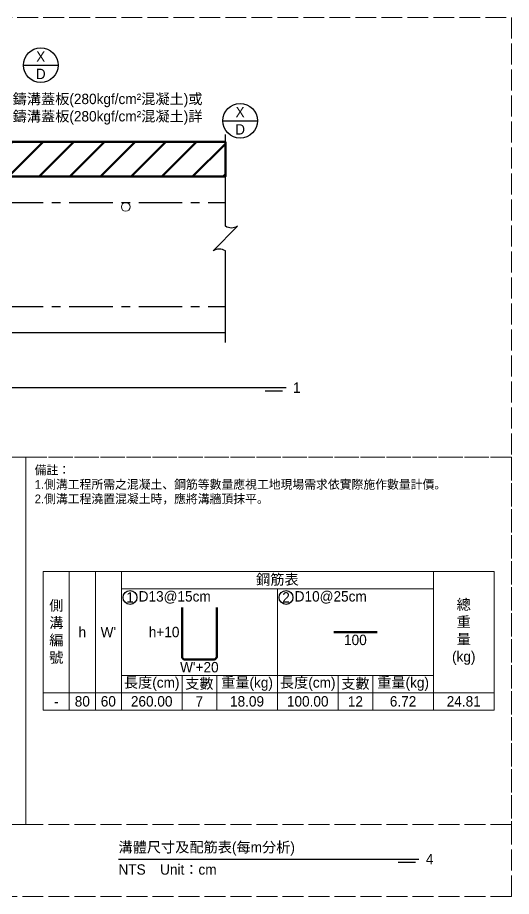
# Model space of a CAD drawing. Extents: x -8520 to 1950, y -2159 to 466.
# Drawn here: x -285 to 0, y -507 to 0 of the extents above; entities that cross this region are included whole.
import ezdxf
from ezdxf import colors
from ezdxf.entities.mleader import LeaderData, LeaderLine
from ezdxf.math import Vec2, Vec3

# ---------------------------------------------------------------- set-up
doc = ezdxf.new("R2010")
doc.units = 0
doc.header["$MEASUREMENT"] = 0
doc.linetypes.add('ACAD_ISO02W100', pattern=[15, 12, -3])
doc.linetypes.add('CENTERX2', pattern=[4, 2.5, -0.5, 0.5, -0.5])
for name, color, linetype, lineweight in [('一、1.基本-圖框', 7, 'Continuous', 20), ('一、3.基本-變更', 1, 'Continuous', 50), ('二、1.繪圖-既有設施', 8, 'Continuous', 20), ('二、2.繪圖-施作項目', 181, 'Continuous', 30), ('二、5.繪圖-鋼筋', 60, 'Continuous', 50)]:
    doc.layers.add(name, color=color, linetype=linetype, lineweight=lineweight)
doc.layers.add('一、4.基本-隱藏', color=9, linetype='ACAD_ISO02W100', lineweight=20, plot=False)
doc.layers.add('三、1.文字-說明文字', color=2, linetype='Continuous')
doc.layers.add('三、3.文字-註解文字', color=2, linetype='Continuous')
doc.styles.add('次圖名(詳圖)', font='MS PGothic.ttf', dxfattribs={"height": 6})
doc.styles.add('註解文字(詳圖)', font='MS PGothic.ttf', dxfattribs={"height": 5})

msp = doc.modelspace()

# ---------------------------------------------------------------- hatches: boundary and pattern name
at = {"layer": '一、3.基本-變更'}
h = msp.add_hatch(dxfattribs=at)
h.set_pattern_fill('ANSI31', color=256, scale=100)
h.set_pattern_definition([(45, (-2186.861, 2307.127), (-8.838835, 8.838835), [])])
h.paths.add_polyline_path([(-615, -71.75), (-615, -91.75), (-165, -91.75), (-165, -71.75)])

# ---------------------------------------------------------------- linework, layer by layer
at = {"layer": '一、1.基本-圖框'}
for points in [[(-270, -389.5), (-255, -389.5), (-255, -319.5), (-270, -319.5)], [(-255, -389.5), (-240, -389.5), (-240, -319.5), (-255, -319.5)], [(-240, -389.5), (-225, -389.5), (-225, -319.5), (-240, -319.5)], [(-225, -329.5), (-45, -329.5), (-45, -319.5), (-225, -319.5)], [(-10, -389.5), (-45, -389.5), (-45, -319.5), (-10, -319.5)], [(-225, -329.5), (-135, -329.5), (-135, -379.5), (-225, -379.5)], [(-135, -329.5), (-45, -329.5), (-45, -379.5), (-135, -379.5)], [(-225, -379.5), (-190, -379.5), (-190, -389.5), (-225, -389.5)], [(-190, -379.5), (-170, -379.5), (-170, -389.5), (-190, -389.5)], [(-170, -379.5), (-135, -379.5), (-135, -389.5), (-170, -389.5)], [(-135, -379.5), (-100, -379.5), (-100, -389.5), (-135, -389.5)], [(-100, -379.5), (-80, -379.5), (-80, -389.5), (-100, -389.5)], [(-80, -379.5), (-45, -379.5), (-45, -389.5), (-80, -389.5)], [(-270, -389.5), (-255, -389.5), (-255, -399.5), (-270, -399.5)], [(-255, -389.5), (-240, -389.5), (-240, -399.5), (-255, -399.5)], [(-240, -389.5), (-225, -389.5), (-225, -399.5), (-240, -399.5)], [(-225, -389.5), (-190, -389.5), (-190, -399.5), (-225, -399.5)], [(-190, -389.5), (-170, -389.5), (-170, -399.5), (-190, -399.5)], [(-170, -389.5), (-135, -389.5), (-135, -399.5), (-170, -399.5)], [(-135, -389.5), (-100, -389.5), (-100, -399.5), (-135, -399.5)], [(-100, -389.5), (-80, -389.5), (-80, -399.5), (-100, -399.5)], [(-80, -389.5), (-45, -389.5), (-45, -399.5), (-80, -399.5)], [(-45, -389.5), (-10, -389.5), (-10, -399.5), (-45, -399.5)]]:
    msp.add_lwpolyline(points, close=True, dxfattribs=at)
at = {"layer": '一、3.基本-變更'}
msp.add_lwpolyline([(-165, -71.75), (-615, -71.75), (-615, -91.75), (-165, -91.75)], close=True, dxfattribs=at)
at = {"layer": '一、4.基本-隱藏'}
for points in [[(-780, 0), (0, 0), (0, -253.5), (-780, -253.5)], [(-780, 0), (0, 0), (0, -507), (-780, -507)], [(-780, 0), (0, 0), (0, -507), (-780, -507)], [(-530, -253.5), (-280, -253.5), (-280, -465.5), (-530, -465.5)], [(-280, -253.5), (0, -253.5), (0, -465.5), (-280, -465.5)]]:
    msp.add_lwpolyline(points, close=True, dxfattribs=at)
at = {"layer": '三、3.文字-註解文字'}
for points in [[(-281.5, -27.5), (-261.5, -27.5)], [(-166.5, -59.5), (-146.5, -59.5)], [(-650, -213.5), (-130, -213.5)], [(-132, -215.5), (-142, -215.5)], [(-226.66, -485.5), (-53.34, -485.5)], [(-55.34, -487.5), (-65.34, -487.5)]]:
    msp.add_lwpolyline(points, dxfattribs=at)
msp.add_lwpolyline([(-165, -187.5), (-165, -134.571, 0.2828427), (-172.071, -134.571), (-157.929, -120.429, -0.2828427), (-165, -120.429), (-165, -67.5)], format="xyb", dxfattribs=at)
for centre, radius in [((-271.5, -27.5), 10), ((-156.5, -59.5), 10), ((-220, -334.5), 4), ((-130, -334.5), 4)]:
    msp.add_circle(centre, radius, dxfattribs=at)
at = {"layer": '二、1.繪圖-既有設施'}
msp.add_circle((-222.5, -109.25), 2.5, dxfattribs=at)
at = {"layer": '二、2.繪圖-施作項目'}
for points in [[(-615, -91.75), (-165, -91.75)], [(-615, -181.75), (-165, -181.75)]]:
    msp.add_lwpolyline(points, dxfattribs=at)
at = {"layer": '二、2.繪圖-施作項目', "linetype": 'CENTERX2', "ltscale": 10}
for points in [[(-615, -106.75), (-165, -106.75)], [(-615, -166.75), (-165, -166.75)]]:
    msp.add_lwpolyline(points, dxfattribs=at)
at = {"layer": '二、5.繪圖-鋼筋'}
msp.add_lwpolyline([(-190, -340.25), (-190, -368.75, 0.4142136), (-188.5, -370.25), (-171.5, -370.25, 0.4142136), (-170, -368.75), (-170, -340.25)], format="xyb", dxfattribs=at)
msp.add_lwpolyline([(-102.5, -354.5), (-77.5, -354.5)], dxfattribs=at)

# ---------------------------------------------------------------- texts
at = {"layer": '一、1.基本-圖框', "char_height": 6, "attachment_point": 5, "style": '註解文字(詳圖)'}
for s, width, insert in [('{\\fMS PGothic|b0|i0|c128|p34;鋼筋表}', 94.24964, (-135, -324.5)), ('側溝編號', 12.98354, (-262.5, -354.5)), ('{\\fMS PGothic|b0|i0|c128|p34;總重量(kg)}', 6, (-27.5, -354.5)), ('{\\fMS PGothic|b0|i0|c128|p34;h}', 12.98354, (-247.5, -354.5)), ("W'", 22.32258, (-232.5, -354.5)), ('{\\fMS PGothic|b0|i0|c128|p34;長度(cm)}', 35.02324, (-207.5, -384.5)), ('{\\fMS PGothic|b0|i0|c128|p34;重量(kg)}', 30.27214, (-152.5, -384.5)), ('{\\fMS PGothic|b0|i0|c128|p34;長度(cm)}', 35.02324, (-117.5, -384.5)), ('{\\fMS PGothic|b0|i0|c128|p34;重量(kg)}', 30.27214, (-62.5, -384.5)), ('{\\fMS PGothic|b0|i0|c128|p34;支數}', 19.27354, (-180, -384.5)), ('{\\fMS PGothic|b0|i0|c128|p34;支數}', 19.27354, (-90, -384.5))]:
    msp.add_mtext_dynamic_manual_height_columns(s, width=width, gutter_width=30, heights=[0], dxfattribs=dict(at, insert=insert))
at = {"layer": '三、1.文字-說明文字', "style": '註解文字(詳圖)'}
for s, width, insert, char_height, attachment_point in [('{\\fMS PGothic|b0|i0|c128|p34;X}', 4.41909, (-271.5, -22.5), 6, 5), ('{\\fMS PGothic|b0|i0|c128|p34;D}', 12.5857, (-271.5, -32.5), 6, 5), ('{\\fMS PGothic|b0|i0|c128|p34;X}', 4.41909, (-156.5, -54.5), 6, 5), ('{\\fMS PGothic|b0|i0|c128|p34;D}', 12.5857, (-156.5, -64.5), 6, 5), ('{\\fMS PGothic|b0|i0|c128|p34;備註：\\P1.側溝工程所需之混凝土、鋼筋等數量應視工地現場需求依實際施作數量計價。\\P2.側溝工程澆置混凝土時，應將溝牆頂抹平。}', 249.57878, (-275, -258.5), 5, 1)]:
    msp.add_mtext_dynamic_manual_height_columns(s, width=width, gutter_width=30, heights=[0], dxfattribs=dict(at, insert=insert, char_height=char_height, attachment_point=attachment_point))
at = {"layer": '三、3.文字-註解文字', "char_height": 6}
for s, width, gutter_width, insert, attachment_point, style in [('1', 3, 15, (-126, -213.5), 4, '次圖名(詳圖)'), ('1', 8.38231, 30, (-220, -334.5), 5, '註解文字(詳圖)'), ('D13@15cm', 6.06582, 30, (-215, -334.5), 4, '註解文字(詳圖)'), ('2', 8.38231, 30, (-130, -334.5), 5, '註解文字(詳圖)'), ('{\\fMS PGothic|b0|i0|c128|p34;D1}0{\\fMS PGothic|b0|i0|c128|p34;@}25{\\fMS PGothic|b0|i0|c128|p34;cm}', 6.06582, 30, (-125, -334.5), 4, '註解文字(詳圖)'), ('-', 9.06048, 30, (-262.5, -394.5), 5, '註解文字(詳圖)'), ('80', 9.06048, 30, (-247.5, -394.5), 5, '註解文字(詳圖)'), ('6{\\fMS PGothic|b0|i0|c128|p34;0}', 9.06048, 30, (-232.5, -394.5), 5, '註解文字(詳圖)'), ('260.00', 9.06048, 30, (-207.5, -394.5), 5, '註解文字(詳圖)'), ('7', 9.06048, 30, (-180, -394.5), 5, '註解文字(詳圖)'), ('18.09', 9.06048, 30, (-152.5, -394.5), 5, '註解文字(詳圖)'), ('{\\fMS PGothic|b0|i0|c128|p34;100}.00', 9.06048, 30, (-117.5, -394.5), 5, '註解文字(詳圖)'), ('12', 9.06048, 30, (-90, -394.5), 5, '註解文字(詳圖)'), ('6.72', 9.06048, 30, (-62.5, -394.5), 5, '註解文字(詳圖)'), ('24.81', 9.06048, 30, (-27.5, -394.5), 5, '註解文字(詳圖)'), ('{\\fMS PGothic|b0|i0|c128|p34;溝體尺寸}及{\\fMS PGothic|b0|i0|c128|p34;配筋表(每m分析)}', 144.80097, 15, (-226.66, -479.5), 4, '次圖名(詳圖)'), ('4', 3, 15, (-49.34, -485.5), 4, '次圖名(詳圖)'), ('NTS{\\fMS PGothic|b0|i0|c128|p34;^IUnit：cm}', 136.03259, 15, (-226.66, -491.5), 4, '次圖名(詳圖)')]:
    msp.add_mtext_dynamic_manual_height_columns(s, width=width, gutter_width=gutter_width, heights=[0], dxfattribs=dict(at, insert=insert, attachment_point=attachment_point, style=style))
at = {"layer": '二、5.繪圖-鋼筋', "char_height": 6, "style": '註解文字(詳圖)'}
for s, width, insert, attachment_point in [('h+10', 8.87231, (-191.5, -354.5), 6), ('100', 3.56631, (-90, -356), 2), ("{\\fMS PGothic|b0|i0|c128|p34;W}'+2{\\fMS PGothic|b0|i0|c128|p34;0}", 3.56631, (-180, -371.75), 2)]:
    msp.add_mtext_dynamic_manual_height_columns(s, width=width, gutter_width=30, heights=[0], dxfattribs=dict(at, insert=insert, attachment_point=attachment_point))

# ---------------------------------------------------------------- leaders
at = {"layer": '三、3.文字-註解文字'}
ml = msp.add_multileader_mtext('Standard', dxfattribs=at)
ml.set_content('S{\\fMS PGothic|b0|i0|c128|p34;1場鑄溝蓋板(280kgf/cm²混凝土)或\\P}S{\\fMS PGothic|b0|i0|c128|p34;2場鑄溝蓋板(280kgf/cm²混凝土)詳}', color=256, style='註解文字(詳圖)')
ml.set_leader_properties(color=256, linetype='ByLayer', lineweight=-1)
ml.build(insert=Vec2(0, 0))
ml.multileader.update_dxf_attribs({"dogleg_length": 5, "arrow_head_size": 6})
ctx = ml.context
ctx.base_point, ctx.char_height, ctx.arrow_head_size, ctx.landing_gap_size, ctx.plane_origin = Vec3(-308.5, -47.5), 6, 6, 3, Vec3(-333.5, -127.5)
notes = []
notes.append((ctx, [(0, (1, 1, 0), (-313.5, -47.5), (1, 0), 5, [(0, [(-333.5, -127.5)], 0, [])])]))
ctx.mtext.insert, ctx.mtext.flow_direction = Vec3(-305.5, -43.92), 5
for ctx, leaders in notes:
    for number, flags, end, landing, length, lines in leaders:
        leader = LeaderData()
        leader.index, (leader.has_last_leader_line, leader.has_dogleg_vector, leader.attachment_direction) = number, flags
        leader.last_leader_point, leader.dogleg_vector, leader.dogleg_length = Vec3(end), Vec3(landing), length
        for number, points, colour, breaks in lines:
            line = LeaderLine()
            line.index, line.vertices, line.color, line.breaks = number, Vec3.list(points), colors.encode_raw_color(colour), breaks
            leader.lines.append(line)
        ctx.leaders.append(leader)

doc.saveas('drawing.dxf')
